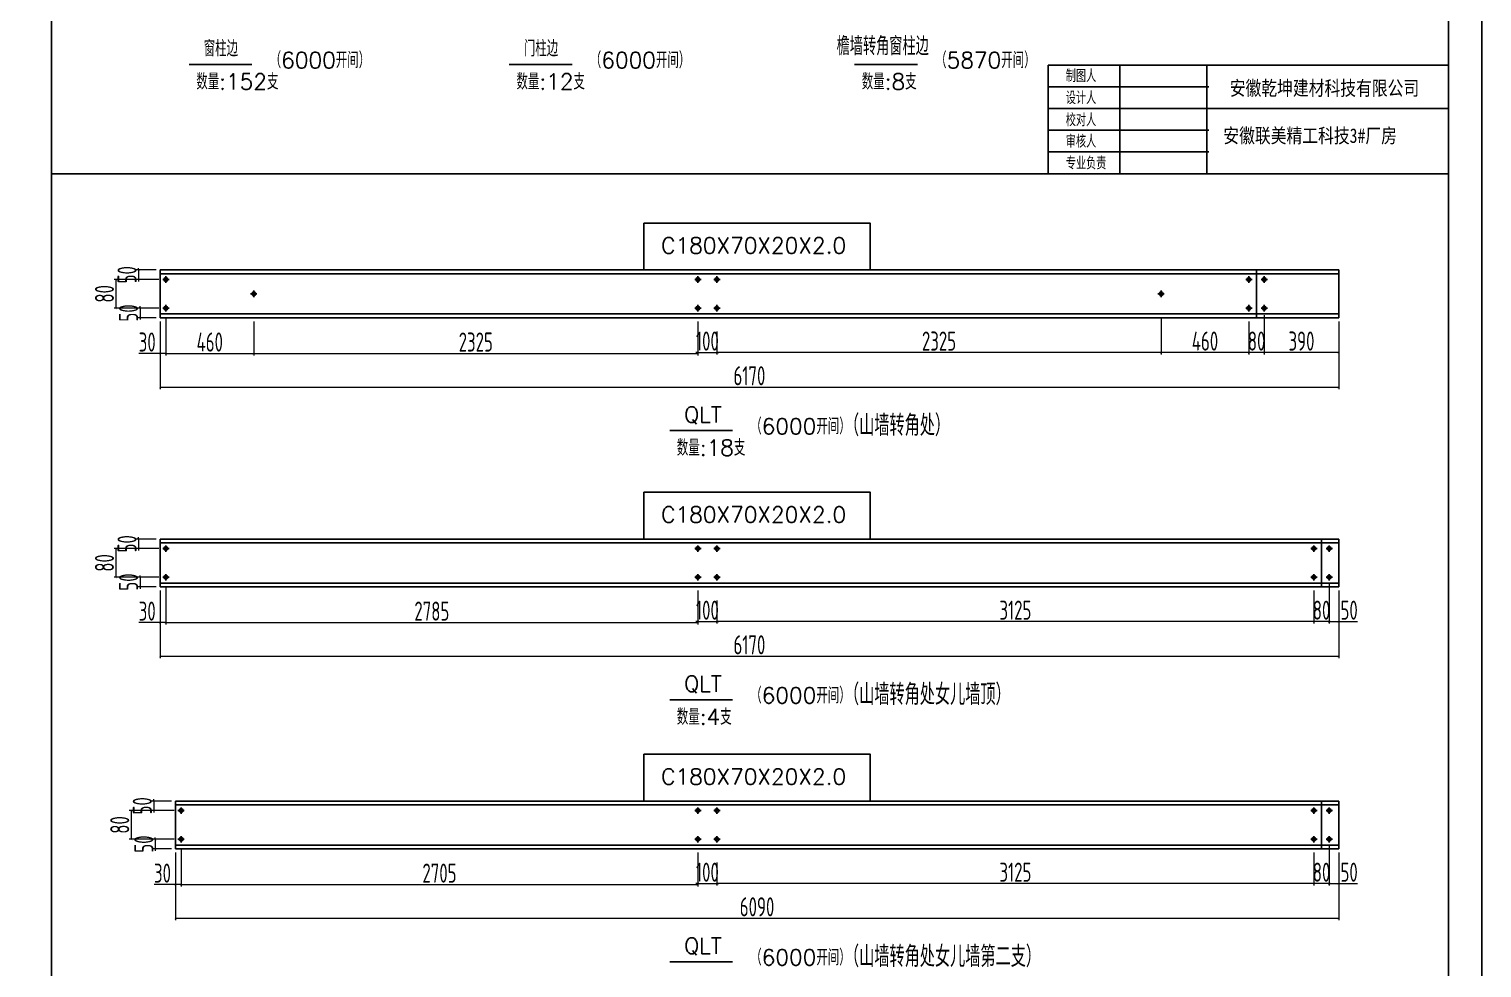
# Model space of a CAD drawing. Header units: millimetres. Extents: x 1471994 to 4527627, y -5186613 to -1927582.
# Drawn here: x 1522880 to 1530486, y -2016096 to -2011184 of the extents above; entities that cross this region are included whole.
import ezdxf

# ---------------------------------------------------------------- set-up
doc = ezdxf.new("R2010")
doc.units = ezdxf.units.MM
doc.header["$LTSCALE"] = 1000
doc.header["$PDMODE"] = 34
doc.linetypes.add('CENTER', pattern=[50.8, 31.75, -6.35, 6.35, -6.35])
doc.layers.add('轴线层', color=1, linetype='CENTER', lineweight=15)
doc.styles.add('hz', font='gbenor.shx', dxfattribs={"width": 0.75, "height": 100, "bigfont": 'gbcbig.shx'})
doc.styles.get("Standard").update_dxf_attribs({"font": 'txt', "bigfont": 'gbcbig.shx'})
doc.styles.add('图框', font='')
doc.styles.get('图框').set_extended_font_data('SimSun')
doc.dimstyles.new('连接板标注3', dxfattribs={"dimscale": 100, "dimtxt": 0.8, "dimasz": 0.1, "dimexe": 0.1, "dimexo": 0.2, "dimgap": 0.1, "dimtad": 1, "dimtoh": 1, "dimdec": 0, "dimdsep": 46, "dimtxsty": 'hz', "dimblk": 'ARCHTICK', "dimcen": 3, "dimclrd": 7, "dimclre": 7, "dimclrt": 3, "dimadec": 0, "dimazin": 0, "dimtfac": 1, "dimtdec": 0, "dimtix": 1, "dimtmove": 0, "dimatfit": 3, "dimldrblk": 'ARCHTICK', "dimfxl": 0.1, "dimlwd": 13, "dimlwe": 13, "dimarcsym": 0})

# ---------------------------------------------------------------- blocks, each defined once
blk = doc.blocks.new('_ArchTick')
at = {"color": 0, "linetype": 'ByBlock', "const_width": 0.15}
blk.add_lwpolyline([(-0.5, -0.5), (0.5, 0.5)], dxfattribs=at)
blk = doc.blocks.new('*D1689')
at = {"color": 7, "lineweight": 13}
for p, q in [((1523566.4, -2012714.1), (1523566.4, -2012891.3)), ((1523596.4, -2012690.8), (1523596.4, -2012891.3)), ((1523566.4, -2012881.3), (1523454.5, -2012881.3)), ((1523596.4, -2012881.3), (1523566.4, -2012881.3))]:
    blk.add_line(p, q, dxfattribs=at)
at = {"layer": 'Defpoints', "color": 0}
for p in [(1523566.4, -2012694.1), (1523596.4, -2012670.8), (1523566.4, -2012881.3)]:
    blk.add_point(p, dxfattribs=at)
at = {"color": 7, "lineweight": 13, "xscale": 10, "yscale": 10, "zscale": 10, "rotation": 180}
blk.add_blockref('_ArchTick', (1523566.4, -2012881.3), dxfattribs=at)
at = {"color": 7, "lineweight": 13, "xscale": 10, "yscale": 10, "zscale": 10}
blk.add_blockref('_ArchTick', (1523596.4, -2012881.3), dxfattribs=at)
at = {"color": 3, "insert": (1523498.9, -2012821.3), "char_height": 100, "attachment_point": 5, "style": 'hz'}
blk.add_mtext('30', dxfattribs=at)
blk = doc.blocks.new('*D1690')
at = {"color": 7, "lineweight": 13}
for p, q in [((1524056.4, -2012734.1), (1524056.4, -2012891.3)), ((1526381.4, -2012754.1), (1526381.4, -2012891.3)), ((1524056.4, -2012881.3), (1526381.4, -2012881.3))]:
    blk.add_line(p, q, dxfattribs=at)
at = {"layer": 'Defpoints', "color": 0}
for p in [(1524056.4, -2012714.1), (1526381.4, -2012734.1), (1526381.4, -2012881.3)]:
    blk.add_point(p, dxfattribs=at)
at = {"color": 7, "lineweight": 13, "xscale": 10, "yscale": 10, "zscale": 10, "rotation": 180}
blk.add_blockref('_ArchTick', (1524056.4, -2012881.3), dxfattribs=at)
at = {"color": 7, "lineweight": 13, "xscale": 10, "yscale": 10, "zscale": 10}
blk.add_blockref('_ArchTick', (1526381.4, -2012881.3), dxfattribs=at)
at = {"color": 3, "insert": (1525218.9, -2012821.3), "char_height": 100, "attachment_point": 5, "style": 'hz'}
blk.add_mtext('2325', dxfattribs=at)
blk = doc.blocks.new('*D1691')
at = {"color": 7, "lineweight": 13}
for p, q in [((1528806.4, -2012714.1), (1528806.4, -2012886.3)), ((1526481.4, -2012766.3), (1526481.4, -2012886.3)), ((1528806.4, -2012876.3), (1526481.4, -2012876.3))]:
    blk.add_line(p, q, dxfattribs=at)
at = {"layer": 'Defpoints', "color": 0}
for p in [(1528806.4, -2012694.1), (1526481.4, -2012746.3), (1526481.4, -2012876.3)]:
    blk.add_point(p, dxfattribs=at)
at = {"color": 7, "lineweight": 13, "xscale": 10, "yscale": 10, "zscale": 10, "rotation": 180}
blk.add_blockref('_ArchTick', (1526481.4, -2012876.3), dxfattribs=at)
at = {"color": 7, "lineweight": 13, "xscale": 10, "yscale": 10, "zscale": 10}
blk.add_blockref('_ArchTick', (1528806.4, -2012876.3), dxfattribs=at)
at = {"color": 3, "insert": (1527643.9, -2012816.3), "char_height": 100, "attachment_point": 5, "style": 'hz'}
blk.add_mtext('2325', dxfattribs=at)
blk = doc.blocks.new('*D1692')
at = {"color": 7, "lineweight": 13}
for p, q in [((1523566.4, -2012714.1), (1523566.4, -2013067.6)), ((1529736.4, -2012714.1), (1529736.4, -2013067.6)), ((1523566.4, -2013057.6), (1529736.4, -2013057.6))]:
    blk.add_line(p, q, dxfattribs=at)
at = {"layer": 'Defpoints', "color": 0}
for p in [(1523566.4, -2012694.1), (1529736.4, -2012694.1), (1529736.4, -2013057.6)]:
    blk.add_point(p, dxfattribs=at)
at = {"color": 7, "lineweight": 13, "xscale": 10, "yscale": 10, "zscale": 10, "rotation": 180}
blk.add_blockref('_ArchTick', (1523566.4, -2013057.6), dxfattribs=at)
at = {"color": 7, "lineweight": 13, "xscale": 10, "yscale": 10, "zscale": 10}
blk.add_blockref('_ArchTick', (1529736.4, -2013057.6), dxfattribs=at)
at = {"color": 3, "insert": (1526651.4, -2012997.6), "char_height": 100, "attachment_point": 5, "style": 'hz'}
blk.add_mtext('6170', dxfattribs=at)
blk = doc.blocks.new('*D1693')
at = {"color": 7, "lineweight": 13}
for p, q in [((1529266.4, -2012714.1), (1529266.4, -2012886.3)), ((1529346.4, -2012680.8), (1529346.4, -2012886.3)), ((1529346.4, -2012876.3), (1529266.4, -2012876.3))]:
    blk.add_line(p, q, dxfattribs=at)
at = {"layer": 'Defpoints', "color": 0}
for p in [(1529266.4, -2012694.1), (1529346.4, -2012660.8), (1529266.4, -2012876.3)]:
    blk.add_point(p, dxfattribs=at)
at = {"color": 7, "lineweight": 13, "xscale": 10, "yscale": 10, "zscale": 10, "rotation": 180}
blk.add_blockref('_ArchTick', (1529266.4, -2012876.3), dxfattribs=at)
at = {"color": 7, "lineweight": 13, "xscale": 10, "yscale": 10, "zscale": 10}
blk.add_blockref('_ArchTick', (1529346.4, -2012876.3), dxfattribs=at)
at = {"color": 3, "insert": (1529306.4, -2012816.3), "char_height": 100, "attachment_point": 5, "style": 'hz'}
blk.add_mtext('80', dxfattribs=at)
blk = doc.blocks.new('*D1694')
at = {"color": 7, "lineweight": 13}
for p, q in [((1528806.4, -2012694.1), (1528806.4, -2012886.3)), ((1529266.4, -2012734.1), (1529266.4, -2012886.3)), ((1529266.4, -2012876.3), (1528806.4, -2012876.3))]:
    blk.add_line(p, q, dxfattribs=at)
at = {"layer": 'Defpoints', "color": 0}
for p in [(1528806.4, -2012674.1), (1529266.4, -2012714.1), (1528806.4, -2012876.3)]:
    blk.add_point(p, dxfattribs=at)
at = {"color": 7, "lineweight": 13, "xscale": 10, "yscale": 10, "zscale": 10, "rotation": 180}
blk.add_blockref('_ArchTick', (1528806.4, -2012876.3), dxfattribs=at)
at = {"color": 7, "lineweight": 13, "xscale": 10, "yscale": 10, "zscale": 10}
blk.add_blockref('_ArchTick', (1529266.4, -2012876.3), dxfattribs=at)
at = {"color": 3, "insert": (1529036.4, -2012816.3), "char_height": 100, "attachment_point": 5, "style": 'hz'}
blk.add_mtext('460', dxfattribs=at)
blk = doc.blocks.new('*D1695')
at = {"color": 7, "lineweight": 13}
for p, q in [((1523546.4, -2012444.1), (1523443.2, -2012444.1)), ((1523559.8, -2012494.1), (1523443.2, -2012494.1)), ((1523453.2, -2012444.1), (1523453.2, -2012434.1)), ((1523453.2, -2012444.1), (1523453.2, -2012494.1)), ((1523453.2, -2012494.1), (1523453.2, -2012504.1))]:
    blk.add_line(p, q, dxfattribs=at)
at = {"layer": 'Defpoints', "color": 0}
for p in [(1523453.2, -2012494.1), (1523566.4, -2012444.1), (1523579.8, -2012494.1)]:
    blk.add_point(p, dxfattribs=at)
at = {"color": 7, "lineweight": 13, "xscale": 10, "yscale": 10, "zscale": 10}
for p, rotation in [((1523453.2, -2012444.1), 270), ((1523453.2, -2012494.1), 90)]:
    blk.add_blockref('_ArchTick', p, dxfattribs=dict(at, rotation=rotation))
at = {"color": 3, "insert": (1523393.2, -2012469.1), "char_height": 100, "attachment_point": 5, "rotation": 90, "style": 'hz'}
blk.add_mtext('50', dxfattribs=at)
blk = doc.blocks.new('*D1696')
at = {"color": 7, "lineweight": 13}
for p, q in [((1523559.8, -2012494.1), (1523325.1, -2012494.1)), ((1523335.1, -2012494.1), (1523335.1, -2012644.1)), ((1523559.8, -2012644.1), (1523325.1, -2012644.1))]:
    blk.add_line(p, q, dxfattribs=at)
at = {"layer": 'Defpoints', "color": 0}
for p in [(1523579.8, -2012494.1), (1523335.1, -2012644.1), (1523579.8, -2012644.1)]:
    blk.add_point(p, dxfattribs=at)
at = {"color": 7, "lineweight": 13, "xscale": 10, "yscale": 10, "zscale": 10}
for p, rotation in [((1523335.1, -2012494.1), 90), ((1523335.1, -2012644.1), 270)]:
    blk.add_blockref('_ArchTick', p, dxfattribs=dict(at, rotation=rotation))
at = {"color": 3, "insert": (1523275.1, -2012569.1), "char_height": 100, "attachment_point": 5, "rotation": 90, "style": 'hz'}
blk.add_mtext('80', dxfattribs=at)
blk = doc.blocks.new('*D1697')
at = {"color": 7, "lineweight": 13}
for p, q in [((1523559.8, -2012644.1), (1523451.1, -2012644.1)), ((1523461.1, -2012644.1), (1523461.1, -2012634.1)), ((1523461.1, -2012644.1), (1523461.1, -2012694.1)), ((1523546.4, -2012694.1), (1523451.1, -2012694.1)), ((1523461.1, -2012694.1), (1523461.1, -2012704.1))]:
    blk.add_line(p, q, dxfattribs=at)
at = {"layer": 'Defpoints', "color": 0}
for p in [(1523579.8, -2012644.1), (1523461.1, -2012694.1), (1523566.4, -2012694.1)]:
    blk.add_point(p, dxfattribs=at)
at = {"color": 7, "lineweight": 13, "xscale": 10, "yscale": 10, "zscale": 10}
for p, rotation in [((1523461.1, -2012644.1), 270), ((1523461.1, -2012694.1), 90)]:
    blk.add_blockref('_ArchTick', p, dxfattribs=dict(at, rotation=rotation))
at = {"color": 3, "insert": (1523401.1, -2012669.1), "char_height": 100, "attachment_point": 5, "rotation": 90, "style": 'hz'}
blk.add_mtext('50', dxfattribs=at)
blk = doc.blocks.new('*D1698')
at = {"color": 7, "lineweight": 13}
for p, q in [((1526381.4, -2012714.1), (1526381.4, -2012886.3)), ((1526481.4, -2012766.3), (1526481.4, -2012886.3)), ((1526381.4, -2012876.3), (1526371.4, -2012876.3)), ((1526381.4, -2012876.3), (1526481.4, -2012876.3)), ((1526481.4, -2012876.3), (1526491.4, -2012876.3))]:
    blk.add_line(p, q, dxfattribs=at)
at = {"layer": 'Defpoints', "color": 0}
for p in [(1526381.4, -2012694.1), (1526481.4, -2012746.3), (1526481.4, -2012876.3)]:
    blk.add_point(p, dxfattribs=at)
at = {"color": 7, "lineweight": 13, "xscale": 10, "yscale": 10, "zscale": 10}
blk.add_blockref('_ArchTick', (1526381.4, -2012876.3), dxfattribs=at)
at = {"color": 7, "lineweight": 13, "xscale": 10, "yscale": 10, "zscale": 10, "rotation": 180}
blk.add_blockref('_ArchTick', (1526481.4, -2012876.3), dxfattribs=at)
at = {"color": 3, "insert": (1526431.4, -2012816.3), "char_height": 100, "attachment_point": 5, "style": 'hz'}
blk.add_mtext('100', dxfattribs=at)
blk = doc.blocks.new('*D1699')
at = {"color": 7, "lineweight": 13}
for p, q in [((1523596.4, -2012730.8), (1523596.4, -2012891.3)), ((1524056.4, -2012714.1), (1524056.4, -2012891.3)), ((1523596.4, -2012881.3), (1524056.4, -2012881.3))]:
    blk.add_line(p, q, dxfattribs=at)
at = {"layer": 'Defpoints', "color": 0}
for p in [(1523596.4, -2012710.8), (1524056.4, -2012694.1), (1524056.4, -2012881.3)]:
    blk.add_point(p, dxfattribs=at)
at = {"color": 7, "lineweight": 13, "xscale": 10, "yscale": 10, "zscale": 10, "rotation": 180}
blk.add_blockref('_ArchTick', (1523596.4, -2012881.3), dxfattribs=at)
at = {"color": 7, "lineweight": 13, "xscale": 10, "yscale": 10, "zscale": 10}
blk.add_blockref('_ArchTick', (1524056.4, -2012881.3), dxfattribs=at)
at = {"color": 3, "insert": (1523826.4, -2012821.3), "char_height": 100, "attachment_point": 5, "style": 'hz'}
blk.add_mtext('460', dxfattribs=at)
blk = doc.blocks.new('*D1688')
at = {"color": 7, "lineweight": 13}
for p, q in [((1529346.4, -2012720.6), (1529346.4, -2012886.3)), ((1529736.4, -2012734.1), (1529736.4, -2012886.3)), ((1529736.4, -2012876.3), (1529346.4, -2012876.3))]:
    blk.add_line(p, q, dxfattribs=at)
at = {"layer": 'Defpoints', "color": 0}
for p in [(1529346.4, -2012700.6), (1529736.4, -2012714.1), (1529346.4, -2012876.3)]:
    blk.add_point(p, dxfattribs=at)
at = {"color": 7, "lineweight": 13, "xscale": 10, "yscale": 10, "zscale": 10, "rotation": 180}
blk.add_blockref('_ArchTick', (1529346.4, -2012876.3), dxfattribs=at)
at = {"color": 7, "lineweight": 13, "xscale": 10, "yscale": 10, "zscale": 10}
blk.add_blockref('_ArchTick', (1529736.4, -2012876.3), dxfattribs=at)
at = {"color": 3, "insert": (1529541.4, -2012816.3), "char_height": 100, "attachment_point": 5, "style": 'hz'}
blk.add_mtext('390', dxfattribs=at)
blk = doc.blocks.new('*D1700')
at = {"color": 7, "lineweight": 13}
for p, q in [((1523596.4, -2014098.5), (1523596.4, -2014299.1)), ((1523566.4, -2014121.9), (1523566.4, -2014299.1)), ((1523566.4, -2014289.1), (1523454.5, -2014289.1)), ((1523596.4, -2014289.1), (1523566.4, -2014289.1))]:
    blk.add_line(p, q, dxfattribs=at)
at = {"layer": 'Defpoints', "color": 0}
for p in [(1523596.4, -2014078.5), (1523566.4, -2014101.9), (1523566.4, -2014289.1)]:
    blk.add_point(p, dxfattribs=at)
at = {"color": 7, "lineweight": 13, "xscale": 10, "yscale": 10, "zscale": 10, "rotation": 180}
blk.add_blockref('_ArchTick', (1523566.4, -2014289.1), dxfattribs=at)
at = {"color": 7, "lineweight": 13, "xscale": 10, "yscale": 10, "zscale": 10}
blk.add_blockref('_ArchTick', (1523596.4, -2014289.1), dxfattribs=at)
at = {"color": 3, "insert": (1523498.9, -2014229.1), "char_height": 100, "attachment_point": 5, "style": 'hz'}
blk.add_mtext('30', dxfattribs=at)
blk = doc.blocks.new('*D1701')
at = {"color": 7, "lineweight": 13}
for p, q in [((1523596.4, -2014141.9), (1523596.4, -2014299.1)), ((1526381.4, -2014161.9), (1526381.4, -2014299.1)), ((1523596.4, -2014289.1), (1526381.4, -2014289.1))]:
    blk.add_line(p, q, dxfattribs=at)
at = {"layer": 'Defpoints', "color": 0}
for p in [(1523596.4, -2014121.9), (1526381.4, -2014141.9), (1526381.4, -2014289.1)]:
    blk.add_point(p, dxfattribs=at)
at = {"color": 7, "lineweight": 13, "xscale": 10, "yscale": 10, "zscale": 10, "rotation": 180}
blk.add_blockref('_ArchTick', (1523596.4, -2014289.1), dxfattribs=at)
at = {"color": 7, "lineweight": 13, "xscale": 10, "yscale": 10, "zscale": 10}
blk.add_blockref('_ArchTick', (1526381.4, -2014289.1), dxfattribs=at)
at = {"color": 3, "insert": (1524988.9, -2014229.1), "char_height": 100, "attachment_point": 5, "style": 'hz'}
blk.add_mtext('2785', dxfattribs=at)
blk = doc.blocks.new('*D1702')
at = {"color": 7, "lineweight": 13}
for p, q in [((1526481.4, -2014174.1), (1526481.4, -2014294.1)), ((1529606.4, -2014141.9), (1529606.4, -2014294.1)), ((1529606.4, -2014284.1), (1526481.4, -2014284.1))]:
    blk.add_line(p, q, dxfattribs=at)
at = {"layer": 'Defpoints', "color": 0}
for p in [(1526481.4, -2014154.1), (1529606.4, -2014121.9), (1526481.4, -2014284.1)]:
    blk.add_point(p, dxfattribs=at)
at = {"color": 7, "lineweight": 13, "xscale": 10, "yscale": 10, "zscale": 10, "rotation": 180}
blk.add_blockref('_ArchTick', (1526481.4, -2014284.1), dxfattribs=at)
at = {"color": 7, "lineweight": 13, "xscale": 10, "yscale": 10, "zscale": 10}
blk.add_blockref('_ArchTick', (1529606.4, -2014284.1), dxfattribs=at)
at = {"color": 3, "insert": (1528043.9, -2014224.1), "char_height": 100, "attachment_point": 5, "style": 'hz'}
blk.add_mtext('3125', dxfattribs=at)
blk = doc.blocks.new('*D1703')
at = {"color": 7, "lineweight": 13}
for p, q in [((1523566.4, -2014121.9), (1523566.4, -2014475.3)), ((1529736.4, -2014121.9), (1529736.4, -2014475.3)), ((1523566.4, -2014465.3), (1529736.4, -2014465.3))]:
    blk.add_line(p, q, dxfattribs=at)
at = {"layer": 'Defpoints', "color": 0}
for p in [(1523566.4, -2014101.9), (1529736.4, -2014101.9), (1529736.4, -2014465.3)]:
    blk.add_point(p, dxfattribs=at)
at = {"color": 7, "lineweight": 13, "xscale": 10, "yscale": 10, "zscale": 10, "rotation": 180}
blk.add_blockref('_ArchTick', (1523566.4, -2014465.3), dxfattribs=at)
at = {"color": 7, "lineweight": 13, "xscale": 10, "yscale": 10, "zscale": 10}
blk.add_blockref('_ArchTick', (1529736.4, -2014465.3), dxfattribs=at)
at = {"color": 3, "insert": (1526651.4, -2014405.3), "char_height": 100, "attachment_point": 5, "style": 'hz'}
blk.add_mtext('6170', dxfattribs=at)
blk = doc.blocks.new('*D1704')
at = {"color": 7, "lineweight": 13}
for p, q in [((1529686.4, -2014088.5), (1529686.4, -2014294.1)), ((1529606.4, -2014121.9), (1529606.4, -2014294.1)), ((1529686.4, -2014284.1), (1529606.4, -2014284.1))]:
    blk.add_line(p, q, dxfattribs=at)
at = {"layer": 'Defpoints', "color": 0}
for p in [(1529686.4, -2014068.5), (1529606.4, -2014101.9), (1529606.4, -2014284.1)]:
    blk.add_point(p, dxfattribs=at)
at = {"color": 7, "lineweight": 13, "xscale": 10, "yscale": 10, "zscale": 10, "rotation": 180}
blk.add_blockref('_ArchTick', (1529606.4, -2014284.1), dxfattribs=at)
at = {"color": 7, "lineweight": 13, "xscale": 10, "yscale": 10, "zscale": 10}
blk.add_blockref('_ArchTick', (1529686.4, -2014284.1), dxfattribs=at)
at = {"color": 3, "insert": (1529646.4, -2014224.1), "char_height": 100, "attachment_point": 5, "style": 'hz'}
blk.add_mtext('80', dxfattribs=at)
blk = doc.blocks.new('*D1705')
at = {"color": 7, "lineweight": 13}
for p, q in [((1523546.4, -2013851.9), (1523443.2, -2013851.9)), ((1523453.2, -2013851.9), (1523453.2, -2013841.9)), ((1523453.2, -2013851.9), (1523453.2, -2013901.9)), ((1523559.8, -2013901.9), (1523443.2, -2013901.9)), ((1523453.2, -2013901.9), (1523453.2, -2013911.9))]:
    blk.add_line(p, q, dxfattribs=at)
at = {"layer": 'Defpoints', "color": 0}
for p in [(1523566.4, -2013851.9), (1523453.2, -2013901.9), (1523579.8, -2013901.9)]:
    blk.add_point(p, dxfattribs=at)
at = {"color": 7, "lineweight": 13, "xscale": 10, "yscale": 10, "zscale": 10}
for p, rotation in [((1523453.2, -2013851.9), 270), ((1523453.2, -2013901.9), 90)]:
    blk.add_blockref('_ArchTick', p, dxfattribs=dict(at, rotation=rotation))
at = {"color": 3, "insert": (1523393.2, -2013876.9), "char_height": 100, "attachment_point": 5, "rotation": 90, "style": 'hz'}
blk.add_mtext('50', dxfattribs=at)
blk = doc.blocks.new('*D1706')
at = {"color": 7, "lineweight": 13}
for p, q in [((1523559.8, -2013901.9), (1523325.1, -2013901.9)), ((1523335.1, -2013901.9), (1523335.1, -2014051.9)), ((1523559.8, -2014051.9), (1523325.1, -2014051.9))]:
    blk.add_line(p, q, dxfattribs=at)
at = {"layer": 'Defpoints', "color": 0}
for p in [(1523579.8, -2013901.9), (1523335.1, -2014051.9), (1523579.8, -2014051.9)]:
    blk.add_point(p, dxfattribs=at)
at = {"color": 7, "lineweight": 13, "xscale": 10, "yscale": 10, "zscale": 10}
for p, rotation in [((1523335.1, -2013901.9), 90), ((1523335.1, -2014051.9), 270)]:
    blk.add_blockref('_ArchTick', p, dxfattribs=dict(at, rotation=rotation))
at = {"color": 3, "insert": (1523275.1, -2013976.9), "char_height": 100, "attachment_point": 5, "rotation": 90, "style": 'hz'}
blk.add_mtext('80', dxfattribs=at)
blk = doc.blocks.new('*D1707')
at = {"color": 7, "lineweight": 13}
for p, q in [((1523559.8, -2014051.9), (1523451.1, -2014051.9)), ((1523461.1, -2014051.9), (1523461.1, -2014041.9)), ((1523461.1, -2014051.9), (1523461.1, -2014101.9)), ((1523546.4, -2014101.9), (1523451.1, -2014101.9)), ((1523461.1, -2014101.9), (1523461.1, -2014111.9))]:
    blk.add_line(p, q, dxfattribs=at)
at = {"layer": 'Defpoints', "color": 0}
for p in [(1523579.8, -2014051.9), (1523461.1, -2014101.9), (1523566.4, -2014101.9)]:
    blk.add_point(p, dxfattribs=at)
at = {"color": 7, "lineweight": 13, "xscale": 10, "yscale": 10, "zscale": 10}
for p, rotation in [((1523461.1, -2014051.9), 270), ((1523461.1, -2014101.9), 90)]:
    blk.add_blockref('_ArchTick', p, dxfattribs=dict(at, rotation=rotation))
at = {"color": 3, "insert": (1523401.1, -2014076.9), "char_height": 100, "attachment_point": 5, "rotation": 90, "style": 'hz'}
blk.add_mtext('50', dxfattribs=at)
blk = doc.blocks.new('*D1708')
at = {"color": 7, "lineweight": 13}
for p, q in [((1526381.4, -2014121.9), (1526381.4, -2014294.1)), ((1526481.4, -2014174.1), (1526481.4, -2014294.1)), ((1526381.4, -2014284.1), (1526371.4, -2014284.1)), ((1526381.4, -2014284.1), (1526481.4, -2014284.1)), ((1526481.4, -2014284.1), (1526491.4, -2014284.1))]:
    blk.add_line(p, q, dxfattribs=at)
at = {"layer": 'Defpoints', "color": 0}
for p in [(1526381.4, -2014101.9), (1526481.4, -2014154.1), (1526481.4, -2014284.1)]:
    blk.add_point(p, dxfattribs=at)
at = {"color": 7, "lineweight": 13, "xscale": 10, "yscale": 10, "zscale": 10}
blk.add_blockref('_ArchTick', (1526381.4, -2014284.1), dxfattribs=at)
at = {"color": 7, "lineweight": 13, "xscale": 10, "yscale": 10, "zscale": 10, "rotation": 180}
blk.add_blockref('_ArchTick', (1526481.4, -2014284.1), dxfattribs=at)
at = {"color": 3, "insert": (1526431.4, -2014224.1), "char_height": 100, "attachment_point": 5, "style": 'hz'}
blk.add_mtext('100', dxfattribs=at)
blk = doc.blocks.new('*D1709')
at = {"color": 7, "lineweight": 13}
for p, q in [((1529686.4, -2014128.4), (1529686.4, -2014294.1)), ((1529736.4, -2014141.9), (1529736.4, -2014294.1)), ((1529686.4, -2014284.1), (1529736.4, -2014284.1)), ((1529736.4, -2014284.1), (1529835.2, -2014284.1))]:
    blk.add_line(p, q, dxfattribs=at)
at = {"layer": 'Defpoints', "color": 0}
for p in [(1529686.4, -2014108.4), (1529736.4, -2014121.9), (1529686.4, -2014284.1)]:
    blk.add_point(p, dxfattribs=at)
at = {"color": 7, "lineweight": 13, "xscale": 10, "yscale": 10, "zscale": 10, "rotation": 180}
blk.add_blockref('_ArchTick', (1529686.4, -2014284.1), dxfattribs=at)
at = {"color": 7, "lineweight": 13, "xscale": 10, "yscale": 10, "zscale": 10}
blk.add_blockref('_ArchTick', (1529736.4, -2014284.1), dxfattribs=at)
at = {"color": 3, "insert": (1529790.8, -2014224.1), "char_height": 100, "attachment_point": 5, "style": 'hz'}
blk.add_mtext('50', dxfattribs=at)
blk = doc.blocks.new('*D1710')
at = {"color": 7, "lineweight": 13}
for p, q in [((1523676.4, -2015469.4), (1523676.4, -2015669.9)), ((1523646.4, -2015492.7), (1523646.4, -2015669.9)), ((1523646.4, -2015659.9), (1523534.5, -2015659.9)), ((1523676.4, -2015659.9), (1523646.4, -2015659.9))]:
    blk.add_line(p, q, dxfattribs=at)
at = {"layer": 'Defpoints', "color": 0}
for p in [(1523676.4, -2015449.4), (1523646.4, -2015472.7), (1523646.4, -2015659.9)]:
    blk.add_point(p, dxfattribs=at)
at = {"color": 7, "lineweight": 13, "xscale": 10, "yscale": 10, "zscale": 10, "rotation": 180}
blk.add_blockref('_ArchTick', (1523646.4, -2015659.9), dxfattribs=at)
at = {"color": 7, "lineweight": 13, "xscale": 10, "yscale": 10, "zscale": 10}
blk.add_blockref('_ArchTick', (1523676.4, -2015659.9), dxfattribs=at)
at = {"color": 3, "insert": (1523578.9, -2015599.9), "char_height": 100, "attachment_point": 5, "style": 'hz'}
blk.add_mtext('30', dxfattribs=at)
blk = doc.blocks.new('*D1711')
at = {"color": 7, "lineweight": 13}
for p, q in [((1523676.4, -2015512.7), (1523676.4, -2015669.9)), ((1526381.4, -2015532.7), (1526381.4, -2015669.9)), ((1523676.4, -2015659.9), (1526381.4, -2015659.9))]:
    blk.add_line(p, q, dxfattribs=at)
at = {"layer": 'Defpoints', "color": 0}
for p in [(1523676.4, -2015492.7), (1526381.4, -2015512.7), (1526381.4, -2015659.9)]:
    blk.add_point(p, dxfattribs=at)
at = {"color": 7, "lineweight": 13, "xscale": 10, "yscale": 10, "zscale": 10, "rotation": 180}
blk.add_blockref('_ArchTick', (1523676.4, -2015659.9), dxfattribs=at)
at = {"color": 7, "lineweight": 13, "xscale": 10, "yscale": 10, "zscale": 10}
blk.add_blockref('_ArchTick', (1526381.4, -2015659.9), dxfattribs=at)
at = {"color": 3, "insert": (1525028.9, -2015599.9), "char_height": 100, "attachment_point": 5, "style": 'hz'}
blk.add_mtext('2705', dxfattribs=at)
blk = doc.blocks.new('*D1712')
at = {"color": 7, "lineweight": 13}
for p, q in [((1526481.4, -2015544.9), (1526481.4, -2015664.9)), ((1529606.4, -2015512.7), (1529606.4, -2015664.9)), ((1529606.4, -2015654.9), (1526481.4, -2015654.9))]:
    blk.add_line(p, q, dxfattribs=at)
at = {"layer": 'Defpoints', "color": 0}
for p in [(1526481.4, -2015524.9), (1529606.4, -2015492.7), (1526481.4, -2015654.9)]:
    blk.add_point(p, dxfattribs=at)
at = {"color": 7, "lineweight": 13, "xscale": 10, "yscale": 10, "zscale": 10, "rotation": 180}
blk.add_blockref('_ArchTick', (1526481.4, -2015654.9), dxfattribs=at)
at = {"color": 7, "lineweight": 13, "xscale": 10, "yscale": 10, "zscale": 10}
blk.add_blockref('_ArchTick', (1529606.4, -2015654.9), dxfattribs=at)
at = {"color": 3, "insert": (1528043.9, -2015594.9), "char_height": 100, "attachment_point": 5, "style": 'hz'}
blk.add_mtext('3125', dxfattribs=at)
blk = doc.blocks.new('*D1713')
at = {"color": 7, "lineweight": 13}
for p, q in [((1523646.4, -2015492.7), (1523646.4, -2015846.1)), ((1529736.4, -2015492.7), (1529736.4, -2015846.1)), ((1523646.4, -2015836.1), (1529736.4, -2015836.1))]:
    blk.add_line(p, q, dxfattribs=at)
at = {"layer": 'Defpoints', "color": 0}
for p in [(1523646.4, -2015472.7), (1529736.4, -2015472.7), (1529736.4, -2015836.1)]:
    blk.add_point(p, dxfattribs=at)
at = {"color": 7, "lineweight": 13, "xscale": 10, "yscale": 10, "zscale": 10, "rotation": 180}
blk.add_blockref('_ArchTick', (1523646.4, -2015836.1), dxfattribs=at)
at = {"color": 7, "lineweight": 13, "xscale": 10, "yscale": 10, "zscale": 10}
blk.add_blockref('_ArchTick', (1529736.4, -2015836.1), dxfattribs=at)
at = {"color": 3, "insert": (1526691.4, -2015776.1), "char_height": 100, "attachment_point": 5, "style": 'hz'}
blk.add_mtext('6090', dxfattribs=at)
blk = doc.blocks.new('*D1714')
at = {"color": 7, "lineweight": 13}
for p, q in [((1529686.4, -2015459.4), (1529686.4, -2015664.9)), ((1529606.4, -2015492.7), (1529606.4, -2015664.9)), ((1529686.4, -2015654.9), (1529606.4, -2015654.9))]:
    blk.add_line(p, q, dxfattribs=at)
at = {"layer": 'Defpoints', "color": 0}
for p in [(1529686.4, -2015439.4), (1529606.4, -2015472.7), (1529606.4, -2015654.9)]:
    blk.add_point(p, dxfattribs=at)
at = {"color": 7, "lineweight": 13, "xscale": 10, "yscale": 10, "zscale": 10, "rotation": 180}
blk.add_blockref('_ArchTick', (1529606.4, -2015654.9), dxfattribs=at)
at = {"color": 7, "lineweight": 13, "xscale": 10, "yscale": 10, "zscale": 10}
blk.add_blockref('_ArchTick', (1529686.4, -2015654.9), dxfattribs=at)
at = {"color": 3, "insert": (1529646.4, -2015594.9), "char_height": 100, "attachment_point": 5, "style": 'hz'}
blk.add_mtext('80', dxfattribs=at)
blk = doc.blocks.new('*D1715')
at = {"color": 7, "lineweight": 13}
for p, q in [((1523626.4, -2015222.7), (1523523.2, -2015222.7)), ((1523533.2, -2015222.7), (1523533.2, -2015212.7)), ((1523533.2, -2015222.7), (1523533.2, -2015272.7)), ((1523639.8, -2015272.7), (1523523.2, -2015272.7)), ((1523533.2, -2015272.7), (1523533.2, -2015282.7))]:
    blk.add_line(p, q, dxfattribs=at)
at = {"layer": 'Defpoints', "color": 0}
for p in [(1523646.4, -2015222.7), (1523533.2, -2015272.7), (1523659.8, -2015272.7)]:
    blk.add_point(p, dxfattribs=at)
at = {"color": 7, "lineweight": 13, "xscale": 10, "yscale": 10, "zscale": 10}
for p, rotation in [((1523533.2, -2015222.7), 270), ((1523533.2, -2015272.7), 90)]:
    blk.add_blockref('_ArchTick', p, dxfattribs=dict(at, rotation=rotation))
at = {"color": 3, "insert": (1523473.2, -2015247.7), "char_height": 100, "attachment_point": 5, "rotation": 90, "style": 'hz'}
blk.add_mtext('50', dxfattribs=at)
blk = doc.blocks.new('*D1716')
at = {"color": 7, "lineweight": 13}
for p, q in [((1523639.8, -2015272.7), (1523405.1, -2015272.7)), ((1523415.1, -2015272.7), (1523415.1, -2015422.7)), ((1523639.8, -2015422.7), (1523405.1, -2015422.7))]:
    blk.add_line(p, q, dxfattribs=at)
at = {"layer": 'Defpoints', "color": 0}
for p in [(1523659.8, -2015272.7), (1523415.1, -2015422.7), (1523659.8, -2015422.7)]:
    blk.add_point(p, dxfattribs=at)
at = {"color": 7, "lineweight": 13, "xscale": 10, "yscale": 10, "zscale": 10}
for p, rotation in [((1523415.1, -2015272.7), 90), ((1523415.1, -2015422.7), 270)]:
    blk.add_blockref('_ArchTick', p, dxfattribs=dict(at, rotation=rotation))
at = {"color": 3, "insert": (1523355.1, -2015347.7), "char_height": 100, "attachment_point": 5, "rotation": 90, "style": 'hz'}
blk.add_mtext('80', dxfattribs=at)
blk = doc.blocks.new('*D1717')
at = {"color": 7, "lineweight": 13}
for p, q in [((1523639.8, -2015422.7), (1523531.1, -2015422.7)), ((1523541.1, -2015422.7), (1523541.1, -2015412.7)), ((1523541.1, -2015422.7), (1523541.1, -2015472.7)), ((1523626.4, -2015472.7), (1523531.1, -2015472.7)), ((1523541.1, -2015472.7), (1523541.1, -2015482.7))]:
    blk.add_line(p, q, dxfattribs=at)
at = {"layer": 'Defpoints', "color": 0}
for p in [(1523659.8, -2015422.7), (1523541.1, -2015472.7), (1523646.4, -2015472.7)]:
    blk.add_point(p, dxfattribs=at)
at = {"color": 7, "lineweight": 13, "xscale": 10, "yscale": 10, "zscale": 10}
for p, rotation in [((1523541.1, -2015422.7), 270), ((1523541.1, -2015472.7), 90)]:
    blk.add_blockref('_ArchTick', p, dxfattribs=dict(at, rotation=rotation))
at = {"color": 3, "insert": (1523481.1, -2015447.7), "char_height": 100, "attachment_point": 5, "rotation": 90, "style": 'hz'}
blk.add_mtext('50', dxfattribs=at)
blk = doc.blocks.new('*D1718')
at = {"color": 7, "lineweight": 13}
for p, q in [((1526381.4, -2015492.7), (1526381.4, -2015664.9)), ((1526481.4, -2015544.9), (1526481.4, -2015664.9)), ((1526381.4, -2015654.9), (1526371.4, -2015654.9)), ((1526381.4, -2015654.9), (1526481.4, -2015654.9)), ((1526481.4, -2015654.9), (1526491.4, -2015654.9))]:
    blk.add_line(p, q, dxfattribs=at)
at = {"layer": 'Defpoints', "color": 0}
for p in [(1526381.4, -2015472.7), (1526481.4, -2015524.9), (1526481.4, -2015654.9)]:
    blk.add_point(p, dxfattribs=at)
at = {"color": 7, "lineweight": 13, "xscale": 10, "yscale": 10, "zscale": 10}
blk.add_blockref('_ArchTick', (1526381.4, -2015654.9), dxfattribs=at)
at = {"color": 7, "lineweight": 13, "xscale": 10, "yscale": 10, "zscale": 10, "rotation": 180}
blk.add_blockref('_ArchTick', (1526481.4, -2015654.9), dxfattribs=at)
at = {"color": 3, "insert": (1526431.4, -2015594.9), "char_height": 100, "attachment_point": 5, "style": 'hz'}
blk.add_mtext('100', dxfattribs=at)
blk = doc.blocks.new('*D1719')
at = {"color": 7, "lineweight": 13}
for p, q in [((1529686.4, -2015499.2), (1529686.4, -2015664.9)), ((1529736.4, -2015512.7), (1529736.4, -2015664.9)), ((1529686.4, -2015654.9), (1529736.4, -2015654.9)), ((1529736.4, -2015654.9), (1529835.2, -2015654.9))]:
    blk.add_line(p, q, dxfattribs=at)
at = {"layer": 'Defpoints', "color": 0}
for p in [(1529686.4, -2015479.2), (1529736.4, -2015492.7), (1529686.4, -2015654.9)]:
    blk.add_point(p, dxfattribs=at)
at = {"color": 7, "lineweight": 13, "xscale": 10, "yscale": 10, "zscale": 10, "rotation": 180}
blk.add_blockref('_ArchTick', (1529686.4, -2015654.9), dxfattribs=at)
at = {"color": 7, "lineweight": 13, "xscale": 10, "yscale": 10, "zscale": 10}
blk.add_blockref('_ArchTick', (1529736.4, -2015654.9), dxfattribs=at)
at = {"color": 3, "insert": (1529790.8, -2015594.9), "char_height": 100, "attachment_point": 5, "style": 'hz'}
blk.add_mtext('50', dxfattribs=at)

msp = doc.modelspace()

# ---------------------------------------------------------------- linework, layer by layer
for p, q in [((1523718.4, -2011369.2), (1524046.8, -2011369.2)), ((1525394.4, -2011369.2), (1525722.8, -2011369.2)), ((1527202.1, -2011369.2), (1527530.5, -2011369.2)), ((1530310.5, -2011372.4), (1528215.7, -2011372.4)), ((1528215.7, -2011372.4), (1528215.7, -2011940.5)), ((1528215.7, -2011372.4), (1530310.5, -2011372.4)), ((1528215.7, -2011372.4), (1528215.7, -2011940.5)), ((1528215.7, -2011372.4), (1530310.5, -2011372.4)), ((1528589.7, -2011372.4), (1528589.7, -2011940.5)), ((1528589.7, -2011372.4), (1528589.7, -2011940.5)), ((1528602.1, -2011372.4), (1530310.5, -2011372.4)), ((1528602.1, -2011372.4), (1530310.5, -2011372.4)), ((1528602.1, -2011372.4), (1530310.5, -2011372.4)), ((1528602.1, -2011372.4), (1530310.5, -2011372.4)), ((1529045.2, -2011940.5), (1529045.2, -2011372.4)), ((1530310.5, -2011372.4), (1530310.5, -2011940.5)), ((1528215.7, -2011486), (1529056, -2011486)), ((1528215.7, -2011486), (1529056, -2011486)), ((1528215.7, -2011599.6), (1530310.5, -2011599.6)), ((1528215.7, -2011599.6), (1530310.5, -2011599.6)), ((1528215.7, -2011713.2), (1529056, -2011713.2)), ((1528215.7, -2011713.2), (1529056, -2011713.2)), ((1528215.7, -2011826.9), (1529056, -2011826.9)), ((1528215.7, -2011826.9), (1529056, -2011826.9)), ((1528215.7, -2011940.5), (1529056, -2011940.5)), ((1528215.7, -2011940.5), (1530310.5, -2011940.5)), ((1523566.4, -2012444.1), (1523566.4, -2012694.1)), ((1523566.4, -2012444.1), (1527056.4, -2012444.1)), ((1523566.4, -2012464.1), (1527056.4, -2012464.1)), ((1523579.8, -2012494.1), (1523613.1, -2012494.1)), ((1523596.4, -2012510.8), (1523596.4, -2012477.4)), ((1526364.8, -2012494.1), (1526398.1, -2012494.1)), ((1526381.4, -2012477.4), (1526381.4, -2012510.8)), ((1526381.4, -2012477.4), (1526381.4, -2012510.8)), ((1526381.4, -2012477.4), (1526381.4, -2012510.8)), ((1526381.4, -2012477.4), (1526381.4, -2012510.8)), ((1526498.1, -2012494.1), (1526464.8, -2012494.1)), ((1526481.4, -2012477.4), (1526481.4, -2012510.8)), ((1526481.4, -2012477.4), (1526481.4, -2012510.8)), ((1526481.4, -2012477.4), (1526481.4, -2012510.8)), ((1526481.4, -2012477.4), (1526481.4, -2012510.8)), ((1527056.4, -2012444.1), (1529736.4, -2012444.1)), ((1527056.4, -2012464.1), (1529736.4, -2012464.1)), ((1529283.1, -2012494.1), (1529249.8, -2012494.1)), ((1529266.4, -2012510.8), (1529266.4, -2012477.4)), ((1529306.4, -2012444.1), (1529306.4, -2012694.1)), ((1529329.8, -2012494.1), (1529363.1, -2012494.1)), ((1529346.4, -2012510.8), (1529346.4, -2012477.4)), ((1529736.4, -2012444.1), (1529736.4, -2012694.1)), ((1524039.8, -2012569.1), (1524073.1, -2012569.1)), ((1524056.4, -2012552.4), (1524056.4, -2012585.8)), ((1524056.4, -2012552.4), (1524056.4, -2012585.8)), ((1524056.4, -2012552.4), (1524056.4, -2012585.8)), ((1524056.4, -2012552.4), (1524056.4, -2012585.8)), ((1524056.4, -2012552.4), (1524056.4, -2012585.8)), ((1528823.1, -2012569.1), (1528789.8, -2012569.1)), ((1528806.4, -2012552.4), (1528806.4, -2012585.8)), ((1528806.4, -2012552.4), (1528806.4, -2012585.8)), ((1528806.4, -2012552.4), (1528806.4, -2012585.8)), ((1528806.4, -2012552.4), (1528806.4, -2012585.8)), ((1523579.8, -2012644.1), (1523613.1, -2012644.1)), ((1523596.4, -2012627.4), (1523596.4, -2012660.8)), ((1526364.8, -2012644.1), (1526398.1, -2012644.1)), ((1526381.4, -2012627.4), (1526381.4, -2012660.8)), ((1526381.4, -2012627.4), (1526381.4, -2012660.8)), ((1526381.4, -2012627.4), (1526381.4, -2012660.8)), ((1526381.4, -2012627.4), (1526381.4, -2012660.8)), ((1526498.1, -2012644.1), (1526464.8, -2012644.1)), ((1526481.4, -2012627.4), (1526481.4, -2012660.8)), ((1526481.4, -2012627.4), (1526481.4, -2012660.8)), ((1526481.4, -2012627.4), (1526481.4, -2012660.8)), ((1526481.4, -2012627.4), (1526481.4, -2012660.8)), ((1529283.1, -2012644.1), (1529249.8, -2012644.1)), ((1529266.4, -2012627.4), (1529266.4, -2012660.8)), ((1529329.8, -2012644.1), (1529363.1, -2012644.1)), ((1529346.4, -2012627.4), (1529346.4, -2012660.8)), ((1523566.4, -2012674.1), (1525208.2, -2012674.1)), ((1523566.4, -2012694.1), (1525208.2, -2012694.1)), ((1523566.4, -2012694.1), (1525208.2, -2012694.1)), ((1523566.4, -2012694.1), (1527056.4, -2012694.1)), ((1525208.2, -2012674.1), (1527056.4, -2012674.1)), ((1525208.2, -2012694.1), (1527056.4, -2012694.1)), ((1525208.2, -2012694.1), (1527056.4, -2012694.1)), ((1527056.4, -2012674.1), (1529736.4, -2012674.1)), ((1527056.4, -2012694.1), (1529736.4, -2012694.1)), ((1527056.4, -2012694.1), (1529736.4, -2012694.1)), ((1527056.4, -2012694.1), (1529736.4, -2012694.1)), ((1526234.1, -2013284.8), (1526562.5, -2013284.8)), ((1523566.4, -2013851.9), (1523566.4, -2014101.9)), ((1523566.4, -2013851.9), (1527056.4, -2013851.9)), ((1523566.4, -2013871.9), (1527056.4, -2013871.9)), ((1527056.4, -2013851.9), (1529736.4, -2013851.9)), ((1527056.4, -2013871.9), (1529736.4, -2013871.9)), ((1529646.4, -2013851.9), (1529646.4, -2014101.9)), ((1529646.4, -2013851.9), (1529646.4, -2014101.9)), ((1529736.4, -2013851.9), (1529736.4, -2014101.9)), ((1523579.8, -2013901.9), (1523613.1, -2013901.9)), ((1523596.4, -2013918.5), (1523596.4, -2013885.2)), ((1526364.8, -2013901.9), (1526398.1, -2013901.9)), ((1526381.4, -2013885.2), (1526381.4, -2013918.5)), ((1526381.4, -2013885.2), (1526381.4, -2013918.5)), ((1526381.4, -2013885.2), (1526381.4, -2013918.5)), ((1526381.4, -2013885.2), (1526381.4, -2013918.5)), ((1526498.1, -2013901.9), (1526464.8, -2013901.9)), ((1526481.4, -2013885.2), (1526481.4, -2013918.5)), ((1526481.4, -2013885.2), (1526481.4, -2013918.5)), ((1526481.4, -2013885.2), (1526481.4, -2013918.5)), ((1526481.4, -2013885.2), (1526481.4, -2013918.5)), ((1529623.1, -2013901.9), (1529589.8, -2013901.9)), ((1529606.4, -2013918.5), (1529606.4, -2013885.2)), ((1529669.8, -2013901.9), (1529703.1, -2013901.9)), ((1529686.4, -2013918.5), (1529686.4, -2013885.2)), ((1523566.4, -2014081.9), (1525208.2, -2014081.9)), ((1523579.8, -2014051.9), (1523613.1, -2014051.9)), ((1523596.4, -2014035.2), (1523596.4, -2014068.5)), ((1525208.2, -2014081.9), (1527056.4, -2014081.9)), ((1526364.8, -2014051.9), (1526398.1, -2014051.9)), ((1526381.4, -2014035.2), (1526381.4, -2014068.5)), ((1526381.4, -2014035.2), (1526381.4, -2014068.5)), ((1526381.4, -2014035.2), (1526381.4, -2014068.5)), ((1526381.4, -2014035.2), (1526381.4, -2014068.5)), ((1526498.1, -2014051.9), (1526464.8, -2014051.9)), ((1526481.4, -2014035.2), (1526481.4, -2014068.5)), ((1526481.4, -2014035.2), (1526481.4, -2014068.5)), ((1526481.4, -2014035.2), (1526481.4, -2014068.5)), ((1526481.4, -2014035.2), (1526481.4, -2014068.5)), ((1527056.4, -2014081.9), (1529736.4, -2014081.9)), ((1529623.1, -2014051.9), (1529589.8, -2014051.9)), ((1529606.4, -2014035.2), (1529606.4, -2014068.5)), ((1529669.8, -2014051.9), (1529703.1, -2014051.9)), ((1529686.4, -2014035.2), (1529686.4, -2014068.5)), ((1523566.4, -2014101.9), (1525208.2, -2014101.9)), ((1523566.4, -2014101.9), (1525208.2, -2014101.9)), ((1523566.4, -2014101.9), (1527056.4, -2014101.9)), ((1525208.2, -2014101.9), (1527056.4, -2014101.9)), ((1525208.2, -2014101.9), (1527056.4, -2014101.9)), ((1527056.4, -2014101.9), (1529736.4, -2014101.9)), ((1527056.4, -2014101.9), (1529736.4, -2014101.9)), ((1527056.4, -2014101.9), (1529736.4, -2014101.9)), ((1526234.1, -2014692.6), (1526562.5, -2014692.6)), ((1523646.4, -2015222.7), (1523646.4, -2015472.7)), ((1523646.4, -2015222.7), (1527056.4, -2015222.7)), ((1527056.4, -2015222.7), (1529736.4, -2015222.7)), ((1529646.4, -2015222.7), (1529646.4, -2015472.7)), ((1529646.4, -2015222.7), (1529646.4, -2015472.7)), ((1529736.4, -2015222.7), (1529736.4, -2015472.7)), ((1523646.4, -2015242.7), (1527056.4, -2015242.7)), ((1523659.8, -2015272.7), (1523693.1, -2015272.7)), ((1523676.4, -2015289.4), (1523676.4, -2015256)), ((1526364.8, -2015272.7), (1526398.1, -2015272.7)), ((1526381.4, -2015256), (1526381.4, -2015289.4)), ((1526381.4, -2015256), (1526381.4, -2015289.4)), ((1526381.4, -2015256), (1526381.4, -2015289.4)), ((1526381.4, -2015256), (1526381.4, -2015289.4)), ((1526498.1, -2015272.7), (1526464.8, -2015272.7)), ((1526481.4, -2015256), (1526481.4, -2015289.4)), ((1526481.4, -2015256), (1526481.4, -2015289.4)), ((1526481.4, -2015256), (1526481.4, -2015289.4)), ((1526481.4, -2015256), (1526481.4, -2015289.4)), ((1527056.4, -2015242.7), (1529736.4, -2015242.7)), ((1529623.1, -2015272.7), (1529589.8, -2015272.7)), ((1529606.4, -2015289.4), (1529606.4, -2015256)), ((1529669.8, -2015272.7), (1529703.1, -2015272.7)), ((1529686.4, -2015289.4), (1529686.4, -2015256)), ((1523646.4, -2015452.7), (1525208.2, -2015452.7)), ((1523659.8, -2015422.7), (1523693.1, -2015422.7)), ((1523676.4, -2015406), (1523676.4, -2015439.4)), ((1525208.2, -2015452.7), (1527056.4, -2015452.7)), ((1526364.8, -2015422.7), (1526398.1, -2015422.7)), ((1526381.4, -2015406), (1526381.4, -2015439.4)), ((1526381.4, -2015406), (1526381.4, -2015439.4)), ((1526381.4, -2015406), (1526381.4, -2015439.4)), ((1526381.4, -2015406), (1526381.4, -2015439.4)), ((1526498.1, -2015422.7), (1526464.8, -2015422.7)), ((1526481.4, -2015406), (1526481.4, -2015439.4)), ((1526481.4, -2015406), (1526481.4, -2015439.4)), ((1526481.4, -2015406), (1526481.4, -2015439.4)), ((1526481.4, -2015406), (1526481.4, -2015439.4)), ((1527056.4, -2015452.7), (1529736.4, -2015452.7)), ((1529623.1, -2015422.7), (1529589.8, -2015422.7)), ((1529606.4, -2015406), (1529606.4, -2015439.4)), ((1529669.8, -2015422.7), (1529703.1, -2015422.7)), ((1529686.4, -2015406), (1529686.4, -2015439.4)), ((1523646.4, -2015472.7), (1525208.2, -2015472.7)), ((1523646.4, -2015472.7), (1525208.2, -2015472.7)), ((1523646.4, -2015472.7), (1527056.4, -2015472.7)), ((1525208.2, -2015472.7), (1527056.4, -2015472.7)), ((1525208.2, -2015472.7), (1527056.4, -2015472.7)), ((1527056.4, -2015472.7), (1529736.4, -2015472.7)), ((1527056.4, -2015472.7), (1529736.4, -2015472.7)), ((1527056.4, -2015472.7), (1529736.4, -2015472.7)), ((1526234.1, -2016063.4), (1526562.5, -2016063.4))]:
    msp.add_line(p, q)
for points in [[(1530486.1, -1996696.1), (1518709.1, -1996696.1), (1518709.1, -2024805), (1530486.1, -2024805)], [(1522998.1, -2007013.4), (1530310.5, -2007013.4), (1530310.5, -2011940.5), (1522998.1, -2011940.5)], [(1522998.1, -2011940.5), (1530310.5, -2011940.5), (1530310.5, -2016867.5), (1522998.1, -2016867.5)], [(1526098.7, -2012198.6), (1527283.5, -2012198.6), (1527283.5, -2012444.1), (1526098.7, -2012444.1)], [(1526098.7, -2013606.4), (1527283.5, -2013606.4), (1527283.5, -2013851.9), (1526098.7, -2013851.9)], [(1526098.7, -2014977.2), (1527283.5, -2014977.2), (1527283.5, -2015222.7), (1526098.7, -2015222.7)]]:
    msp.add_lwpolyline(points, close=True)
for centre in [(1523596.4, -2012494.1), (1526381.4, -2012494.1), (1526481.4, -2012494.1), (1529266.4, -2012494.1), (1529346.4, -2012494.1), (1524056.4, -2012569.1), (1528806.4, -2012569.1), (1523596.4, -2012644.1), (1526381.4, -2012644.1), (1526481.4, -2012644.1), (1529266.4, -2012644.1), (1529346.4, -2012644.1), (1523596.4, -2013901.9), (1526381.4, -2013901.9), (1526481.4, -2013901.9), (1529606.4, -2013901.9), (1529686.4, -2013901.9), (1523596.4, -2014051.9), (1526381.4, -2014051.9), (1526481.4, -2014051.9), (1529606.4, -2014051.9), (1529686.4, -2014051.9), (1523676.4, -2015272.7), (1526381.4, -2015272.7), (1526481.4, -2015272.7), (1529606.4, -2015272.7), (1529686.4, -2015272.7), (1523676.4, -2015422.7), (1526381.4, -2015422.7), (1526481.4, -2015422.7), (1529606.4, -2015422.7), (1529686.4, -2015422.7)]:
    msp.add_circle(centre, 10)

# ---------------------------------------------------------------- texts
at = {"style": '图框', "width": 0.8}
msp.add_text('安徽乾坤建材科技有限公司         ', height=75.744, dxfattribs=at).set_placement((1529165.9, -2011530.7))
msp.add_text('安徽乾坤建材科技有限公司         ', height=75.744, dxfattribs=at).set_placement((1529165.9, -2011530.7))
for tag, p in [('制图人', (1528307.8, -2011461.6)), ('制图人', (1528307.8, -2011461.6)), ('设计人', (1528307.8, -2011576.6)), ('设计人', (1528307.8, -2011576.6)), ('校对人', (1528307.8, -2011692.4)), ('校对人', (1528307.8, -2011692.4)), ('审核人', (1528307.8, -2011804.6)), ('审核人', (1528307.8, -2011804.6)), ('专业负责', (1528307.8, -2011918.5)), ('专业负责', (1528307.8, -2011918.5))]:
    msp.add_attdef(tag, p, '', height=66.3)
msp.add_attdef('安徽联美精工科技3#厂房', (1529132.4, -2011779.3), '宣城市博远顺达', height=75.74, dxfattribs=at)
at = {"layer": '轴线层', "color": 4, "linetype": 'ByBlock', "attachment_point": 1}
for s, insert, char_height in [('窗柱边', (1523794.3, -2011243.7), 83.33), ('门柱边', (1525470.3, -2011243.7), 83.33), ('（6000开间）', (1524140.2, -2011304.8), 83.33), ('（6000开间）', (1525816.2, -2011304.8), 83.33), ('（5870开间）', (1527623.9, -2011304.8), 83.33), ('数量:152支', (1523755.8, -2011417.1), 83.33), ('数量:12支', (1525431.7, -2011417.1), 83.33), ('数量:8支', (1527239.5, -2011417.1), 83.33), ('C180X70X20X2.0', (1526189.6, -2012274.7), 83.333), ('QLT', (1526310, -2013159.4), 83.33), ('（6000开间）', (1526655.9, -2013220.4), 83.33), ('数量:18支', (1526271.5, -2013332.7), 83.33), ('C180X70X20X2.0', (1526189.6, -2013682.5), 83.333), ('QLT', (1526310, -2014567.1), 83.33), ('（6000开间）', (1526655.9, -2014628.2), 83.33), ('数量:4支', (1526271.5, -2014740.5), 83.33), ('C180X70X20X2.0', (1526189.6, -2015053.3), 83.333), ('QLT', (1526310, -2015937.9), 83.33), ('（6000开间）', (1526655.9, -2015999), 83.33)]:
    msp.add_mtext_dynamic_manual_height_columns(s, width=1506.743, gutter_width=12.5, heights=[336], dxfattribs=dict(at, insert=insert, char_height=char_height))
for s, insert, char_height, own_width in [('檐墙转角窗柱边', (1527107.7, -2011224.9), 95.83, 1732.754), ('（山墙转角处）', (1527146.5, -2013201.9), 110.21, 1992.667), ('（山墙转角处女儿墙顶）', (1527146.5, -2014609.7), 110.208, 1992.667), ('（山墙转角处女儿墙第二支）', (1527146.5, -2015980.5), 110.208, 1992.667)]:
    msp.add_mtext_dynamic_manual_height_columns(s, width=1506.743, gutter_width=12.5, heights=[336], dxfattribs=dict(at, insert=insert, char_height=char_height)).dxf.set("width", own_width)

# ---------------------------------------------------------------- dimensions: what is measured, and where the dimension line sits
for base, p1, p2, picture, middle in [((1523453.2, -2012494.1), (1523566.4, -2012444.1), (1523579.8, -2012494.1), '*D1695', (1523393.2, -2012469.1)), ((1523461.1, -2012694.1), (1523579.8, -2012644.1), (1523566.4, -2012694.1), '*D1697', (1523401.1, -2012669.1)), ((1523453.2, -2013901.9), (1523566.4, -2013851.9), (1523579.8, -2013901.9), '*D1705', (1523393.2, -2013876.9)), ((1523461.1, -2014101.9), (1523579.8, -2014051.9), (1523566.4, -2014101.9), '*D1707', (1523401.1, -2014076.9)), ((1523533.2, -2015272.7), (1523646.4, -2015222.7), (1523659.8, -2015272.7), '*D1715', (1523473.2, -2015247.7)), ((1523541.1, -2015472.7), (1523659.8, -2015422.7), (1523646.4, -2015472.7), '*D1717', (1523481.1, -2015447.7))]:
    dim = msp.add_linear_dim(base=base, p1=p1, p2=p2, angle=90, text='50', dimstyle='连接板标注3')
    dim.commit()
    dim.dimension.update_dxf_attribs({"geometry": picture, "text_midpoint": middle})
for base, p1, p2, picture, middle in [((1523335.1, -2012644.1), (1523579.8, -2012494.1), (1523579.8, -2012644.1), '*D1696', (1523335.1, -2012569.1)), ((1523335.1, -2014051.9), (1523579.8, -2013901.9), (1523579.8, -2014051.9), '*D1706', (1523335.1, -2013976.9)), ((1523415.1, -2015422.7), (1523659.8, -2015272.7), (1523659.8, -2015422.7), '*D1716', (1523415.1, -2015347.7))]:
    dim = msp.add_linear_dim(base=base, p1=p1, p2=p2, angle=90, text='80', dimstyle='连接板标注3')
    dim.commit()
    dim.dimension.update_dxf_attribs({"geometry": picture, "text_midpoint": middle, "dimtype": 160})
for base, p1, p2, picture, middle in [((1523566.4, -2012881.3), (1523596.4, -2012670.8), (1523566.4, -2012694.1), '*D1689', (1523498.9, -2012881.3)), ((1529266.4, -2012876.3), (1529346.4, -2012660.8), (1529266.4, -2012694.1), '*D1693', (1529306.4, -2012876.3)), ((1529346.4, -2012876.3), (1529736.4, -2012714.1), (1529346.4, -2012700.6), '*D1688', (1529541.4, -2012876.3)), ((1523566.4, -2014289.1), (1523596.4, -2014078.5), (1523566.4, -2014101.9), '*D1700', (1523498.9, -2014289.1)), ((1529606.4, -2014284.1), (1529686.4, -2014068.5), (1529606.4, -2014101.9), '*D1704', (1529646.4, -2014284.1)), ((1529686.4, -2014284.1), (1529736.4, -2014121.9), (1529686.4, -2014108.4), '*D1709', (1529790.8, -2014284.1)), ((1523646.4, -2015659.9), (1523676.4, -2015449.4), (1523646.4, -2015472.7), '*D1710', (1523578.9, -2015659.9)), ((1529606.4, -2015654.9), (1529686.4, -2015439.4), (1529606.4, -2015472.7), '*D1714', (1529646.4, -2015654.9)), ((1529686.4, -2015654.9), (1529736.4, -2015492.7), (1529686.4, -2015479.2), '*D1719', (1529790.8, -2015654.9))]:
    dim = msp.add_linear_dim(base=base, p1=p1, p2=p2, dimstyle='连接板标注3')
    dim.commit()
    dim.dimension.update_dxf_attribs({"geometry": picture, "text_midpoint": middle, "dimtype": 160})
for base, p1, p2, picture, middle in [((1529736.4, -2013057.6), (1523566.4, -2012694.1), (1529736.4, -2012694.1), '*D1692', (1526651.4, -2012997.6)), ((1524056.4, -2012881.3), (1523596.4, -2012710.8), (1524056.4, -2012694.1), '*D1699', (1523826.4, -2012821.3)), ((1526381.4, -2012881.3), (1524056.4, -2012714.1), (1526381.4, -2012734.1), '*D1690', (1525218.9, -2012821.3)), ((1526481.4, -2012876.3), (1526381.4, -2012694.1), (1526481.4, -2012746.3), '*D1698', (1526431.4, -2012816.3)), ((1528806.4, -2012876.3), (1529266.4, -2012714.1), (1528806.4, -2012674.1), '*D1694', (1529036.4, -2012816.3)), ((1529736.4, -2014465.3), (1523566.4, -2014101.9), (1529736.4, -2014101.9), '*D1703', (1526651.4, -2014405.3)), ((1526381.4, -2014289.1), (1523596.4, -2014121.9), (1526381.4, -2014141.9), '*D1701', (1524988.9, -2014229.1)), ((1526481.4, -2014284.1), (1526381.4, -2014101.9), (1526481.4, -2014154.1), '*D1708', (1526431.4, -2014224.1)), ((1529736.4, -2015836.1), (1523646.4, -2015472.7), (1529736.4, -2015472.7), '*D1713', (1526691.4, -2015776.1)), ((1526381.4, -2015659.9), (1523676.4, -2015492.7), (1526381.4, -2015512.7), '*D1711', (1525028.9, -2015599.9)), ((1526481.4, -2015654.9), (1526381.4, -2015472.7), (1526481.4, -2015524.9), '*D1718', (1526431.4, -2015594.9))]:
    dim = msp.add_linear_dim(base=base, p1=p1, p2=p2, dimstyle='连接板标注3')
    dim.commit()
    dim.dimension.update_dxf_attribs({"geometry": picture, "text_midpoint": middle})
for base, p1, p2, picture, middle in [((1526481.4, -2012876.3), (1528806.4, -2012694.1), (1526481.4, -2012746.3), '*D1691', (1527643.9, -2012816.3)), ((1526481.4, -2014284.1), (1529606.4, -2014121.9), (1526481.4, -2014154.1), '*D1702', (1528043.9, -2014224.1)), ((1526481.4, -2015654.9), (1529606.4, -2015492.7), (1526481.4, -2015524.9), '*D1712', (1528043.9, -2015594.9))]:
    dim = msp.add_linear_dim(base=base, p1=p1, p2=p2, angle=180, dimstyle='连接板标注3')
    dim.commit()
    dim.dimension.update_dxf_attribs({"geometry": picture, "text_midpoint": middle})

doc.saveas('drawing.dxf')
